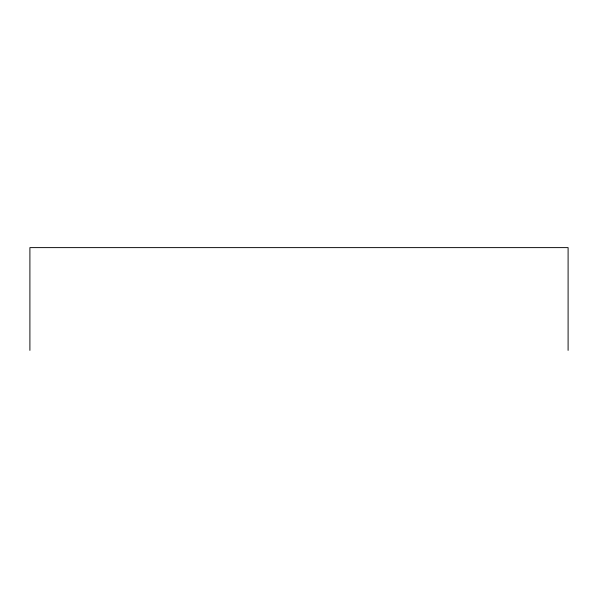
<?xml version="1.0" encoding="UTF-8"?>
<svg xmlns="http://www.w3.org/2000/svg" width="598" height="598" viewBox="0 0 598 598"><rect width="100%" height="100%" fill="white"/><g stroke="black" fill="none" stroke-linecap="round" stroke-linejoin="round"><path stroke-width="0.9" d="M568.1 350.383L568.1 247.617L29.9 247.617L29.9 350.383"/></g></svg>
